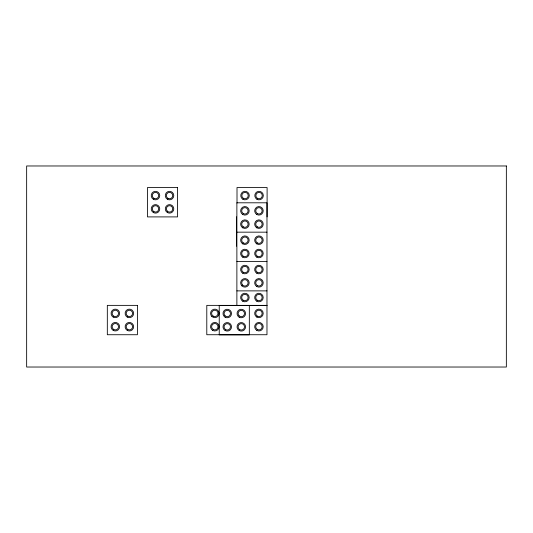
<?xml version="1.0" encoding="UTF-8"?>
<svg xmlns="http://www.w3.org/2000/svg" width="533" height="533" viewBox="0 0 533 533"><rect width="100%" height="100%" fill="white"/><g stroke="black" fill="none" stroke-linecap="round" stroke-linejoin="round"><path stroke-width="0.8" d="M236.879 232.161L266.973 232.161M236.879 261.516L266.973 261.516M236.879 290.878L266.973 290.878M266.973 305.369L206.791 305.369L206.791 334.731L266.973 334.731L266.973 202.8L236.879 202.8L236.879 305.556L266.973 305.556M267.1 216.904L267.1 187.549L237.005 187.549L237.005 203.04M236.452 216.818L236.452 246.179M506.35 165.976L26.65 165.976L26.65 367.024L506.35 367.024L506.35 165.976M177.562 187.549L147.468 187.549L147.468 216.904L177.562 216.904L177.562 187.549M137.407 305.369L107.32 305.369L107.32 334.731L137.407 334.731L137.407 305.369M249.331 305.496L219.236 305.496L219.236 334.857L249.331 334.857L249.331 305.496M127.793 329.467A3.185 3.185 0 0 0 132.57 326.702A3.185 3.185 0 0 0 127.793 323.944A3.185 3.185 0 0 0 127.793 329.467M127.793 316.156A3.185 3.185 0 0 0 132.57 313.397A3.185 3.185 0 0 0 127.793 310.632A3.185 3.185 0 0 0 127.793 316.156M113.216 317.082A4.257 4.257 0 0 0 119.599 313.397A4.257 4.257 0 0 0 113.216 309.706A4.257 4.257 0 0 0 113.216 317.082M127.254 317.082A4.257 4.257 0 0 0 133.643 313.397A4.257 4.257 0 0 0 127.254 309.706A4.257 4.257 0 0 0 127.254 317.082M113.216 330.393A4.257 4.257 0 0 0 119.599 326.702A4.257 4.257 0 0 0 113.216 323.018A4.257 4.257 0 0 0 113.216 330.393M127.254 330.393A4.257 4.257 0 0 0 133.643 326.702A4.257 4.257 0 0 0 127.254 323.018A4.257 4.257 0 0 0 127.254 330.393M113.749 329.467A3.185 3.185 0 0 0 118.526 326.702A3.185 3.185 0 0 0 113.749 323.944A3.185 3.185 0 0 0 113.749 329.467M113.749 316.156A3.185 3.185 0 0 0 118.526 313.397A3.185 3.185 0 0 0 113.749 310.632A3.185 3.185 0 0 0 113.749 316.156M167.409 212.567A4.257 4.257 0 0 0 173.791 208.883A4.257 4.257 0 0 0 167.409 205.192A4.257 4.257 0 0 0 167.409 212.567M167.942 198.329A3.185 3.185 0 0 0 172.719 195.571A3.185 3.185 0 0 0 167.942 192.813A3.185 3.185 0 0 0 167.942 198.329M167.409 199.262A4.257 4.257 0 0 0 173.791 195.571A4.257 4.257 0 0 0 167.409 191.887A4.257 4.257 0 0 0 167.409 199.262M153.364 212.567A4.257 4.257 0 0 0 159.747 208.883A4.257 4.257 0 0 0 153.364 205.192A4.257 4.257 0 0 0 153.364 212.567M153.897 211.641A3.185 3.185 0 0 0 158.681 208.883A3.185 3.185 0 0 0 153.897 206.118A3.185 3.185 0 0 0 153.897 211.641M153.364 199.262A4.257 4.257 0 0 0 159.747 195.571A4.257 4.257 0 0 0 153.364 191.887A4.257 4.257 0 0 0 153.364 199.262M153.897 198.329A3.185 3.185 0 0 0 158.681 195.571A3.185 3.185 0 0 0 153.897 192.813A3.185 3.185 0 0 0 153.897 198.329M167.282 211.135A3.185 3.185 0 0 0 172.612 209.709A3.185 3.185 0 0 0 168.708 205.805A3.185 3.185 0 0 0 167.282 211.135M239.177 330.52A4.257 4.257 0 0 0 245.56 326.829A4.257 4.257 0 0 0 239.177 323.145A4.257 4.257 0 0 0 239.177 330.52M239.71 329.594A3.185 3.185 0 0 0 244.494 326.829A3.185 3.185 0 0 0 239.71 324.071A3.185 3.185 0 0 0 239.71 329.594M239.05 315.776A3.185 3.185 0 0 0 244.381 314.35A3.185 3.185 0 0 0 240.476 310.446A3.185 3.185 0 0 0 239.05 315.776M239.177 317.208A4.257 4.257 0 0 0 245.56 313.524A4.257 4.257 0 0 0 239.177 309.833A4.257 4.257 0 0 0 239.177 317.208M225.133 317.208A4.257 4.257 0 0 0 231.515 313.524A4.257 4.257 0 0 0 225.133 309.833A4.257 4.257 0 0 0 225.133 317.208M225.133 330.52A4.257 4.257 0 0 0 231.515 326.829A4.257 4.257 0 0 0 225.133 323.145A4.257 4.257 0 0 0 225.133 330.52M225.666 329.594A3.185 3.185 0 0 0 230.449 326.829A3.185 3.185 0 0 0 225.666 324.071A3.185 3.185 0 0 0 225.666 329.594M225.006 315.776A3.185 3.185 0 0 0 230.343 314.35A3.185 3.185 0 0 0 226.438 310.446A3.185 3.185 0 0 0 225.006 315.776M212.68 330.393A4.257 4.257 0 0 0 219.07 326.702A4.257 4.257 0 0 0 212.68 323.018A4.257 4.257 0 0 0 212.68 330.393M213.22 329.467A3.185 3.185 0 0 0 217.997 326.702A3.185 3.185 0 0 0 213.22 323.944A3.185 3.185 0 0 0 213.22 329.467M211.801 316.402A4.257 4.257 0 0 0 218.923 314.497A4.257 4.257 0 0 0 213.713 309.287A4.257 4.257 0 0 0 211.801 316.402M213.22 316.156A3.185 3.185 0 0 0 217.997 313.397A3.185 3.185 0 0 0 213.22 310.632A3.185 3.185 0 0 0 213.22 316.156M256.819 330.393A4.257 4.257 0 0 0 263.202 326.702A4.257 4.257 0 0 0 256.819 323.018A4.257 4.257 0 0 0 256.819 330.393M257.352 329.467A3.185 3.185 0 0 0 262.136 326.702A3.185 3.185 0 0 0 257.352 323.944A3.185 3.185 0 0 0 257.352 329.467M257.352 316.156A3.185 3.185 0 0 0 262.136 313.397A3.185 3.185 0 0 0 257.352 310.632A3.185 3.185 0 0 0 257.352 316.156M256.819 317.082A4.257 4.257 0 0 0 263.202 313.397A4.257 4.257 0 0 0 256.819 309.706A4.257 4.257 0 0 0 256.819 317.082M256.819 227.824A4.257 4.257 0 0 0 263.202 224.133A4.257 4.257 0 0 0 256.819 220.449A4.257 4.257 0 0 0 256.819 227.824M257.352 226.898A3.185 3.185 0 0 0 262.136 224.133A3.185 3.185 0 0 0 257.352 221.375A3.185 3.185 0 0 0 257.352 226.898M242.775 227.824A4.257 4.257 0 0 0 249.164 224.133A4.257 4.257 0 0 0 242.775 220.449A4.257 4.257 0 0 0 242.775 227.824M243.308 226.898A3.185 3.185 0 0 0 248.092 224.133A3.185 3.185 0 0 0 243.308 221.375A3.185 3.185 0 0 0 243.308 226.898M242.775 214.513A4.257 4.257 0 0 0 249.164 210.828A4.257 4.257 0 0 0 242.775 207.144A4.257 4.257 0 0 0 242.775 214.513M243.308 213.586A3.185 3.185 0 0 0 248.092 210.828A3.185 3.185 0 0 0 243.308 208.07A3.185 3.185 0 0 0 243.308 213.586M257.352 213.586A3.185 3.185 0 0 0 262.136 210.828A3.185 3.185 0 0 0 257.352 208.07A3.185 3.185 0 0 0 257.352 213.586M256.819 214.513A4.257 4.257 0 0 0 263.202 210.828A4.257 4.257 0 0 0 256.819 207.144A4.257 4.257 0 0 0 256.819 214.513M256.819 286.541A4.257 4.257 0 0 0 263.202 282.85A4.257 4.257 0 0 0 256.819 279.165A4.257 4.257 0 0 0 256.819 286.541M257.352 285.615A3.185 3.185 0 0 0 262.136 282.85A3.185 3.185 0 0 0 257.352 280.091A3.185 3.185 0 0 0 257.352 285.615M257.352 272.303A3.185 3.185 0 0 0 262.136 269.545A3.185 3.185 0 0 0 257.352 266.78A3.185 3.185 0 0 0 257.352 272.303M256.819 273.229A4.257 4.257 0 0 0 263.202 269.545A4.257 4.257 0 0 0 256.819 265.854A4.257 4.257 0 0 0 256.819 273.229M242.775 273.229A4.257 4.257 0 0 0 249.164 269.545A4.257 4.257 0 0 0 242.775 265.854A4.257 4.257 0 0 0 242.775 273.229M241.895 285.861A4.257 4.257 0 0 0 249.018 283.956A4.257 4.257 0 0 0 243.801 278.739A4.257 4.257 0 0 0 241.895 285.861M242.648 285.108A3.185 3.185 0 0 0 247.985 283.676A3.185 3.185 0 0 0 244.081 279.772A3.185 3.185 0 0 0 242.648 285.108M243.308 272.303A3.185 3.185 0 0 0 248.092 269.545A3.185 3.185 0 0 0 243.308 266.78A3.185 3.185 0 0 0 243.308 272.303M256.819 257.179A4.257 4.257 0 0 0 263.202 253.495A4.257 4.257 0 0 0 256.819 249.81A4.257 4.257 0 0 0 256.819 257.179M257.352 256.253A3.185 3.185 0 0 0 262.136 253.495A3.185 3.185 0 0 0 257.352 250.737A3.185 3.185 0 0 0 257.352 256.253M242.775 257.179A4.257 4.257 0 0 0 249.164 253.495A4.257 4.257 0 0 0 242.775 249.81A4.257 4.257 0 0 0 242.775 257.179M243.308 256.253A3.185 3.185 0 0 0 248.092 253.495A3.185 3.185 0 0 0 243.308 250.737A3.185 3.185 0 0 0 243.308 256.253M242.775 243.874A4.257 4.257 0 0 0 249.164 240.183A4.257 4.257 0 0 0 242.775 236.499A4.257 4.257 0 0 0 242.775 243.874M243.308 242.948A3.185 3.185 0 0 0 248.092 240.183A3.185 3.185 0 0 0 243.308 237.425A3.185 3.185 0 0 0 243.308 242.948M257.352 242.948A3.185 3.185 0 0 0 262.136 240.183A3.185 3.185 0 0 0 257.352 237.425A3.185 3.185 0 0 0 257.352 242.948M256.819 243.874A4.257 4.257 0 0 0 263.202 240.183A4.257 4.257 0 0 0 256.819 236.499A4.257 4.257 0 0 0 256.819 243.874M256.819 301.218A4.257 4.257 0 0 0 263.202 297.534A4.257 4.257 0 0 0 256.819 293.843A4.257 4.257 0 0 0 256.819 301.218M257.352 300.292A3.185 3.185 0 0 0 262.136 297.534A3.185 3.185 0 0 0 257.352 294.769A3.185 3.185 0 0 0 257.352 300.292M242.775 301.218A4.257 4.257 0 0 0 249.164 297.534A4.257 4.257 0 0 0 242.775 293.843A4.257 4.257 0 0 0 242.775 301.218M243.308 300.292A3.185 3.185 0 0 0 248.092 297.534A3.185 3.185 0 0 0 243.308 294.769A3.185 3.185 0 0 0 243.308 300.292M257.479 198.329A3.185 3.185 0 0 0 262.263 195.571A3.185 3.185 0 0 0 257.479 192.813A3.185 3.185 0 0 0 257.479 198.329M256.946 199.262A4.257 4.257 0 0 0 263.329 195.571A4.257 4.257 0 0 0 256.946 191.887A4.257 4.257 0 0 0 256.946 199.262M242.901 199.262A4.257 4.257 0 0 0 249.291 195.571A4.257 4.257 0 0 0 242.901 191.887A4.257 4.257 0 0 0 242.901 199.262M243.441 198.329A3.185 3.185 0 0 0 248.218 195.571A3.185 3.185 0 0 0 243.441 192.813A3.185 3.185 0 0 0 243.441 198.329"/></g></svg>
